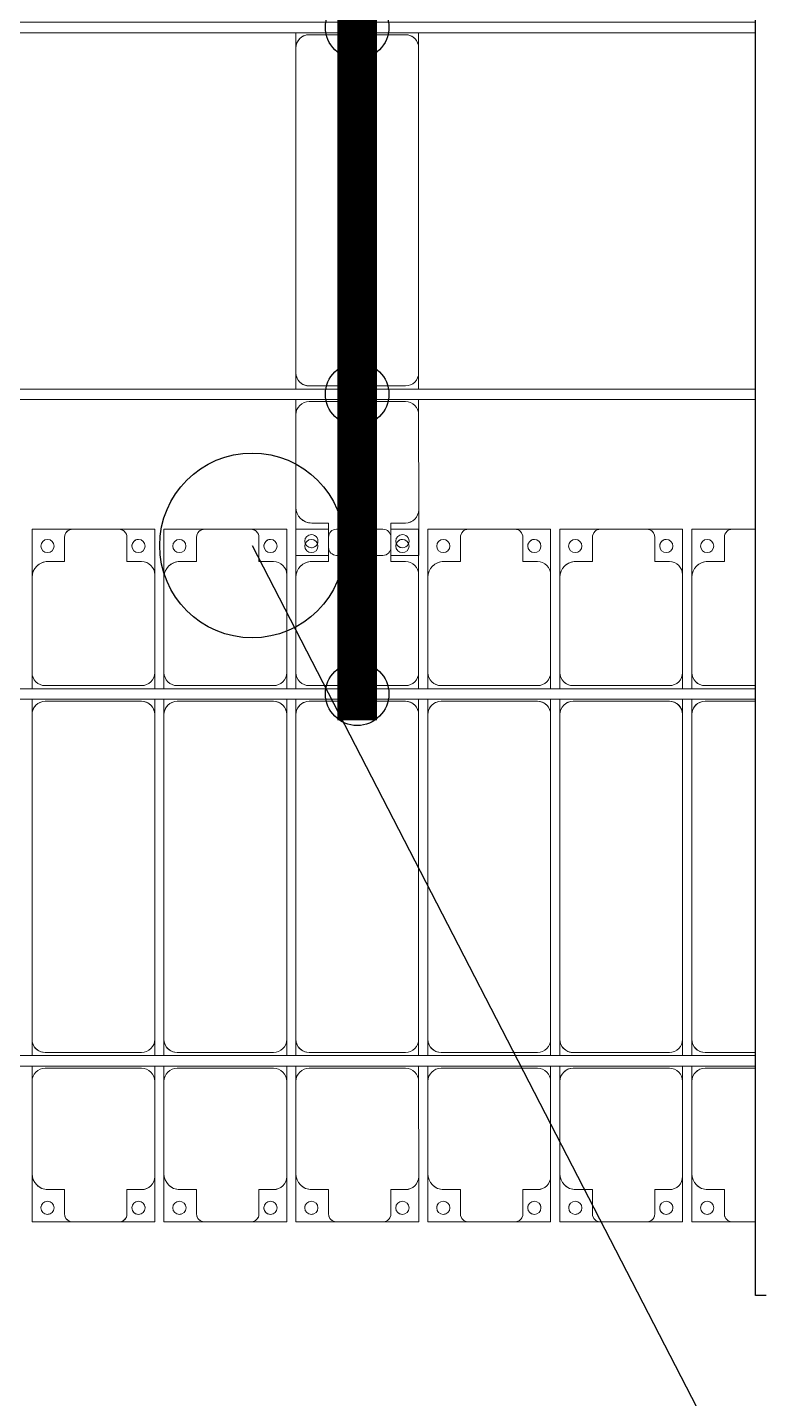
# Model space of a CAD drawing. Header units: millimetres. Extents: x -496478 to -186190, y -204059 to -87354.
# Drawn here: x -429991 to -427209, y -171388 to -166194 of the extents above; entities that cross this region are included whole.
import ezdxf

# ---------------------------------------------------------------- set-up
doc = ezdxf.new("R2010")
doc.units = ezdxf.units.MM
for name, color, linetype, lineweight in [('A-DETL-MBND', 5, 'Continuous', 9), ('A-GENM', 13, 'Continuous', 9), ('S-BEAM', 12, 'Continuous', 9)]:
    doc.layers.add(name, color=color, linetype=linetype, lineweight=lineweight)
for name, color, linetype in [('GC-BICH NEO', 6, 'Continuous'), ('GC-DAY NEO', 5, 'Continuous'), ('GC-HOP 40x60 GIA CUONG', 1, 'Continuous')]:
    doc.layers.add(name, color=color, linetype=linetype)

# ---------------------------------------------------------------- blocks, each defined once
blk = doc.blocks.new('Dải phao đi lại kèm đỡ invester - DẢI PHAO ĐI LẠI-18893-BỐ TRÍ KHUNG KẾT CẤU BÈ PIN 01')
at = {"layer": 'A-DETL-MBND', "color": 8}
for p, q in [((8758.4, 1312.2), (8911.8, 1312.2)), ((8758.4, 1129.7), (8758.4, 1312.2)), ((8911.8, 1312.2), (8758.4, 1312.2)), ((9088.2, 1312.2), (8911.8, 1312.2)), ((9088.2, 1312.2), (9223.4, 1312.2)), ((9223.4, 1312.2), (9088.2, 1312.2)), ((9223.4, 1312.2), (9223.4, 1139.7)), ((9258.4, 1312.2), (9411.8, 1312.2)), ((9258.4, 1129.7), (9258.4, 1312.2)), ((9411.8, 1312.2), (9258.4, 1312.2)), ((9588.2, 1312.2), (9411.8, 1312.2)), ((9588.2, 1312.2), (9723.4, 1312.2)), ((9723.4, 1312.2), (9588.2, 1312.2)), ((9723.4, 1312.2), (9723.4, 1139.7)), ((9758.4, 1312.2), (9881.8, 1312.2)), ((9758.4, 1129.7), (9758.4, 1312.2)), ((10088.2, 1312.2), (9911.8, 1312.2)), ((10118.2, 1312.2), (10223.4, 1312.2)), ((10223.4, 1312.2), (10223.4, 1139.7)), ((10258.4, 1312.2), (10411.8, 1312.2)), ((10258.4, 1129.7), (10258.4, 1312.2)), ((10411.8, 1312.2), (10258.4, 1312.2)), ((10588.2, 1312.2), (10411.8, 1312.2)), ((10588.2, 1312.2), (10723.4, 1312.2)), ((10723.4, 1312.2), (10588.2, 1312.2)), ((10723.4, 1312.2), (10723.4, 1139.7)), ((10758.4, 1312.2), (10911.8, 1312.2)), ((10758.4, 1129.7), (10758.4, 1312.2)), ((10911.8, 1312.2), (10758.4, 1312.2)), ((11088.2, 1312.2), (10911.8, 1312.2)), ((11088.2, 1312.2), (11223.4, 1312.2)), ((11223.4, 1312.2), (11088.2, 1312.2)), ((11223.4, 1312.2), (11223.4, 1139.7)), ((11258.4, 1312.2), (11411.8, 1312.2)), ((11258.4, 1129.7), (11258.4, 1312.2)), ((11411.8, 1312.2), (11258.4, 1312.2)), ((11500, 1312.2), (11411.8, 1312.2)), ((8881.8, 1282.2), (8881.8, 1189.7)), ((9118.2, 1189.7), (9118.2, 1282.2)), ((9381.8, 1282.2), (9381.8, 1189.7)), ((9618.2, 1189.7), (9618.2, 1282.2)), ((9881.8, 1282.2), (9881.8, 1189.7)), ((10118.2, 1189.7), (10118.2, 1282.2)), ((10381.8, 1282.2), (10381.8, 1189.7)), ((10618.2, 1189.7), (10618.2, 1282.2)), ((10881.8, 1282.2), (10881.8, 1189.7)), ((11118.2, 1189.7), (11118.2, 1282.2)), ((11381.8, 1282.2), (11381.8, 1189.7)), ((8881.8, 1189.7), (8818.4, 1189.7)), ((9173.4, 1189.7), (9118.2, 1189.7)), ((9381.8, 1189.7), (9318.4, 1189.7)), ((9673.4, 1189.7), (9618.2, 1189.7)), ((9881.8, 1189.7), (9818.4, 1189.7)), ((10173.4, 1189.7), (10118.2, 1189.7)), ((10381.8, 1189.7), (10318.4, 1189.7)), ((10673.4, 1189.7), (10618.2, 1189.7)), ((10881.8, 1189.7), (10818.4, 1189.7)), ((11173.4, 1189.7), (11118.2, 1189.7)), ((11381.8, 1189.7), (11318.4, 1189.7)), ((8758.4, 1129.7), (8758.4, 769.7)), ((9223.4, 769.7), (9223.4, 1139.7)), ((9258.4, 1129.7), (9258.4, 769.7)), ((9723.4, 769.7), (9723.4, 1139.7)), ((9758.4, 1129.7), (9758.4, 769.7)), ((10223.4, 769.7), (10223.4, 1139.7)), ((10258.4, 1129.7), (10258.4, 769.7)), ((10723.4, 769.7), (10723.4, 1139.7)), ((10758.4, 1129.7), (10758.4, 769.7)), ((11223.4, 769.7), (11223.4, 1139.7)), ((11258.4, 1129.7), (11258.4, 769.7)), ((8758.4, 708), (8758.4, 769.7)), ((9223.4, 769.7), (9223.4, 708)), ((9258.4, 708), (9258.4, 769.7)), ((9723.4, 769.7), (9723.4, 708)), ((9758.4, 708), (9758.4, 769.7)), ((10223.4, 769.7), (10223.4, 708)), ((10258.4, 708), (10258.4, 769.7)), ((10723.4, 769.7), (10723.4, 708)), ((10758.4, 708), (10758.4, 769.7)), ((11223.4, 769.7), (11223.4, 708)), ((11258.4, 708), (11258.4, 769.7)), ((8808.4, 719.7), (9173.4, 719.7)), ((9308.4, 719.7), (9673.4, 719.7)), ((9808.4, 719.7), (10173.4, 719.7)), ((10308.4, 719.7), (10673.4, 719.7)), ((10808.4, 719.7), (11173.4, 719.7)), ((11308.4, 719.7), (11500, 719.7)), ((8758.4, 610.3), (8758.4, 668)), ((9173.4, 660.3), (8808.4, 660.3)), ((9223.4, 668), (9223.4, 610.3)), ((9258.4, 610.3), (9258.4, 668)), ((9673.4, 660.3), (9308.4, 660.3)), ((9723.4, 668), (9723.4, 610.3)), ((9758.4, 610.3), (9758.4, 668)), ((10173.4, 660.3), (9808.4, 660.3)), ((10223.4, 668), (10223.4, 610.3)), ((10258.4, 610.3), (10258.4, 668)), ((10673.4, 660.3), (10308.4, 660.3)), ((10723.4, 668), (10723.4, 610.3)), ((10758.4, 610.3), (10758.4, 668)), ((11173.4, 660.3), (10808.4, 660.3)), ((11223.4, 668), (11223.4, 610.3)), ((11258.4, 610.3), (11258.4, 668)), ((11500, 660.3), (11308.4, 660.3)), ((8758.4, 610.3), (8758.4, -620.3)), ((9223.4, -620.3), (9223.4, 610.3)), ((9258.4, 610.3), (9258.4, -620.3)), ((9723.4, -620.3), (9723.4, 610.3)), ((9758.4, 610.3), (9758.4, -620.3)), ((10223.4, -620.3), (10223.4, 610.3)), ((10258.4, 610.3), (10258.4, -620.3)), ((10723.4, -620.3), (10723.4, 610.3)), ((10758.4, 610.3), (10758.4, -620.3)), ((11223.4, -620.3), (11223.4, 610.3)), ((11258.4, 610.3), (11258.4, -620.3)), ((8758.4, -682), (8758.4, -620.3)), ((9223.4, -620.3), (9223.4, -682)), ((9258.4, -682), (9258.4, -620.3)), ((9723.4, -620.3), (9723.4, -682)), ((9758.4, -682), (9758.4, -620.3)), ((10223.4, -620.3), (10223.4, -682)), ((10258.4, -682), (10258.4, -620.3)), ((10723.4, -620.3), (10723.4, -682)), ((10758.4, -682), (10758.4, -620.3)), ((11223.4, -620.3), (11223.4, -682)), ((11258.4, -682), (11258.4, -620.3)), ((8808.4, -670.3), (9173.4, -670.3)), ((9308.4, -670.3), (9673.4, -670.3)), ((9808.4, -670.3), (10173.4, -670.3)), ((10308.4, -670.3), (10673.4, -670.3)), ((10808.4, -670.3), (11173.4, -670.3)), ((11308.4, -670.3), (11500, -670.3)), ((8758.4, -779.7), (8758.4, -722)), ((9223.4, -722), (9223.4, -779.7)), ((9258.4, -779.7), (9258.4, -722)), ((9723.4, -722), (9723.4, -779.7)), ((9758.4, -779.7), (9758.4, -722)), ((10223.4, -722), (10223.4, -779.7)), ((10258.4, -779.7), (10258.4, -722)), ((10723.4, -722), (10723.4, -779.7)), ((10758.4, -779.7), (10758.4, -722)), ((11223.4, -722), (11223.4, -779.7)), ((11258.4, -779.7), (11258.4, -722)), ((9173.4, -729.7), (8808.4, -729.7)), ((9673.4, -729.7), (9308.4, -729.7)), ((10173.4, -729.7), (9808.4, -729.7)), ((10673.4, -729.7), (10308.4, -729.7)), ((11173.4, -729.7), (10808.4, -729.7)), ((11500, -729.7), (11308.4, -729.7)), ((8758.4, -779.7), (8758.4, -1129.7)), ((9223.4, -1139.7), (9223.4, -779.7)), ((9258.4, -779.7), (9258.4, -1129.7)), ((9723.4, -1139.7), (9723.4, -779.7)), ((9758.4, -779.7), (9758.4, -1129.7)), ((10223.4, -1139.7), (10223.4, -779.7)), ((10258.4, -779.7), (10258.4, -1129.7)), ((10723.4, -1139.7), (10723.4, -779.7)), ((10758.4, -779.7), (10758.4, -1129.7)), ((11223.4, -1139.7), (11223.4, -779.7)), ((11258.4, -779.7), (11258.4, -1129.7)), ((8758.4, -1312.2), (8758.4, -1129.7)), ((9223.4, -1139.7), (9223.4, -1312.2)), ((9258.4, -1312.2), (9258.4, -1129.7)), ((9723.4, -1139.7), (9723.4, -1312.2)), ((9758.4, -1312.2), (9758.4, -1129.7)), ((10223.4, -1139.7), (10223.4, -1312.2)), ((10258.4, -1312.2), (10258.4, -1129.7)), ((10723.4, -1139.7), (10723.4, -1312.2)), ((10758.4, -1312.2), (10758.4, -1129.7)), ((11223.4, -1139.7), (11223.4, -1312.2)), ((11258.4, -1312.2), (11258.4, -1129.7)), ((8818.4, -1189.7), (8881.8, -1189.7)), ((8881.8, -1189.7), (8881.8, -1282.2)), ((9118.2, -1282.2), (9118.2, -1189.7)), ((9118.2, -1189.7), (9173.4, -1189.7)), ((9318.4, -1189.7), (9381.8, -1189.7)), ((9381.8, -1189.7), (9381.8, -1282.2)), ((9618.2, -1282.2), (9618.2, -1189.7)), ((9618.2, -1189.7), (9673.4, -1189.7)), ((9818.4, -1189.7), (9881.8, -1189.7)), ((9881.8, -1189.7), (9881.8, -1282.2)), ((10118.2, -1282.2), (10118.2, -1189.7)), ((10118.2, -1189.7), (10173.4, -1189.7)), ((10318.4, -1189.7), (10381.8, -1189.7)), ((10381.8, -1189.7), (10381.8, -1282.2)), ((10618.2, -1282.2), (10618.2, -1189.7)), ((10618.2, -1189.7), (10673.4, -1189.7)), ((10818.4, -1189.7), (10881.8, -1189.7)), ((10881.8, -1189.7), (10881.8, -1282.2)), ((11118.2, -1282.2), (11118.2, -1189.7)), ((11118.2, -1189.7), (11173.4, -1189.7)), ((11318.4, -1189.7), (11381.8, -1189.7)), ((11381.8, -1189.7), (11381.8, -1282.2)), ((8911.8, -1312.2), (8758.4, -1312.2)), ((8758.4, -1312.2), (8911.8, -1312.2)), ((8911.8, -1312.2), (9088.2, -1312.2)), ((9223.4, -1312.2), (9088.2, -1312.2)), ((9088.2, -1312.2), (9223.4, -1312.2)), ((9411.8, -1312.2), (9258.4, -1312.2)), ((9258.4, -1312.2), (9411.8, -1312.2)), ((9411.8, -1312.2), (9588.2, -1312.2)), ((9723.4, -1312.2), (9588.2, -1312.2)), ((9588.2, -1312.2), (9723.4, -1312.2)), ((9911.8, -1312.2), (9758.4, -1312.2)), ((9758.4, -1312.2), (9911.8, -1312.2)), ((9911.8, -1312.2), (10088.2, -1312.2)), ((10223.4, -1312.2), (10088.2, -1312.2)), ((10088.2, -1312.2), (10223.4, -1312.2)), ((10411.8, -1312.2), (10258.4, -1312.2)), ((10258.4, -1312.2), (10411.8, -1312.2)), ((10411.8, -1312.2), (10588.2, -1312.2)), ((10723.4, -1312.2), (10588.2, -1312.2)), ((10588.2, -1312.2), (10723.4, -1312.2)), ((10911.8, -1312.2), (10758.4, -1312.2)), ((10758.4, -1312.2), (10911.8, -1312.2)), ((10911.8, -1312.2), (11088.2, -1312.2)), ((11223.4, -1312.2), (11088.2, -1312.2)), ((11088.2, -1312.2), (11223.4, -1312.2)), ((11411.8, -1312.2), (11258.4, -1312.2)), ((11258.4, -1312.2), (11411.8, -1312.2)), ((11411.8, -1312.2), (11500, -1312.2))]:
    blk.add_line(p, q, dxfattribs=at)
for centre, radius, start, end in [((8911.8, 1282.2), 30, 90, 180), ((8911.8, 1282.2), 30, 90, 165), ((8911.8, 1282.2), 30, 90, 105), ((8911.8, 1282.2), 30, 90, 105), ((9088.2, 1282.2), 30, 360, 90), ((9088.2, 1282.2), 30, 75, 90), ((9088.2, 1282.2), 30, 15, 90), ((9088.2, 1282.2), 30, 75, 90), ((9411.8, 1282.2), 30, 90, 180), ((9411.8, 1282.2), 30, 90, 165), ((9411.8, 1282.2), 30, 90, 105), ((9411.8, 1282.2), 30, 90, 105), ((9588.2, 1282.2), 30, 360, 90), ((9588.2, 1282.2), 30, 75, 90), ((9588.2, 1282.2), 30, 15, 90), ((9588.2, 1282.2), 30, 75, 90), ((9911.8, 1282.2), 30, 90, 180), ((10088.2, 1282.2), 30, 360, 90), ((10411.8, 1282.2), 30, 90, 180), ((10411.8, 1282.2), 30, 90, 165), ((10411.8, 1282.2), 30, 90, 105), ((10411.8, 1282.2), 30, 90, 105), ((10588.2, 1282.2), 30, 0, 90), ((10588.2, 1282.2), 30, 75, 90), ((10588.2, 1282.2), 30, 15, 90), ((10588.2, 1282.2), 30, 75, 90), ((10911.8, 1282.2), 30, 90, 180), ((10911.8, 1282.2), 30, 90, 165), ((10911.8, 1282.2), 30, 90, 105), ((10911.8, 1282.2), 30, 90, 105), ((11088.2, 1282.2), 30, 0, 90), ((11088.2, 1282.2), 30, 75, 90), ((11088.2, 1282.2), 30, 15, 90), ((11088.2, 1282.2), 30, 75, 90), ((11411.8, 1282.2), 30, 90, 180), ((11411.8, 1282.2), 30, 90, 165), ((11411.8, 1282.2), 30, 90, 105), ((11411.8, 1282.2), 30, 90, 105), ((8816.8, 1248.6), 25, 90, 270), ((8816.8, 1248.6), 25, 270, 90), ((9161.8, 1248.6), 25, 90, 270), ((9161.8, 1248.6), 25, 150, 180), ((9161.8, 1248.6), 25, 120, 135), ((9161.8, 1248.6), 25, 90, 105), ((9161.8, 1248.6), 25, 270, 90), ((9316.8, 1248.6), 25, 90, 270), ((9316.8, 1248.6), 25, 270, 90), ((9661.8, 1248.6), 25, 90, 270), ((9661.8, 1248.6), 25, 150, 180), ((9661.8, 1248.6), 25, 120, 135), ((9661.8, 1248.6), 25, 90, 105), ((9661.8, 1248.6), 25, 270, 90), ((9816.8, 1248.6), 25, 90, 270), ((9816.8, 1248.6), 25, 270, 90), ((10161.8, 1248.6), 25, 90, 270), ((10161.8, 1248.6), 25, 150, 180), ((10161.8, 1248.6), 25, 120, 135), ((10161.8, 1248.6), 25, 90, 105), ((10161.8, 1248.6), 25, 270, 90), ((10316.8, 1248.6), 25, 90, 270), ((10316.8, 1248.6), 25, 270, 90), ((10661.8, 1248.6), 25, 90, 270), ((10661.8, 1248.6), 25, 150, 180), ((10661.8, 1248.6), 25, 120, 135), ((10661.8, 1248.6), 25, 90, 105), ((10661.8, 1248.6), 25, 270, 90), ((10816.8, 1248.6), 25, 90, 270), ((10816.8, 1248.6), 25, 270, 90), ((11161.8, 1248.6), 25, 90, 270), ((11161.8, 1248.6), 25, 150, 180), ((11161.8, 1248.6), 25, 120, 135), ((11161.8, 1248.6), 25, 90, 105), ((11161.8, 1248.6), 25, 270, 90), ((11316.8, 1248.6), 25, 90, 270), ((11316.8, 1248.6), 25, 270, 90), ((8818.4, 1129.7), 60, 90, 180), ((8818.4, 1129.7), 60, 90, 135), ((9173.4, 1139.7), 50, 0, 90), ((9173.4, 1139.7), 50, 45, 90), ((9318.4, 1129.7), 60, 90, 180), ((9318.4, 1129.7), 60, 90, 135), ((9673.4, 1139.7), 50, 0, 90), ((9673.4, 1139.7), 50, 45, 90), ((9818.4, 1129.7), 60, 90, 180), ((9818.4, 1129.7), 60, 90, 135), ((10173.4, 1139.7), 50, 0, 90), ((10173.4, 1139.7), 50, 45, 90), ((10318.4, 1129.7), 60, 90, 180), ((10318.4, 1129.7), 60, 90, 135), ((10673.4, 1139.7), 50, 0, 90), ((10673.4, 1139.7), 50, 45, 90), ((10818.4, 1129.7), 60, 90, 180), ((10818.4, 1129.7), 60, 90, 133.5457), ((11173.4, 1139.7), 50, 0, 90), ((11173.4, 1139.7), 50, 45, 90), ((11318.4, 1129.7), 60, 90, 180), ((11318.4, 1129.7), 60, 90, 135), ((8808.4, 769.7), 50, 180, 270), ((8808.4, 769.7), 50, 225, 270), ((9173.4, 769.7), 50, 270, 0), ((9173.4, 769.7), 50, 270, 315), ((9308.4, 769.7), 50, 180, 270), ((9308.4, 769.7), 50, 225, 270), ((9673.4, 769.7), 50, 270, 0), ((9673.4, 769.7), 50, 270, 315), ((9808.4, 769.7), 50, 180, 270), ((9808.4, 769.7), 50, 225, 270), ((10173.4, 769.7), 50, 270, 360), ((10173.4, 769.7), 50, 270, 315), ((10308.4, 769.7), 50, 180, 270), ((10308.4, 769.7), 50, 225, 270), ((10673.4, 769.7), 50, 270, 0), ((10673.4, 769.7), 50, 270, 315), ((10808.4, 769.7), 50, 180, 270), ((10808.4, 769.7), 50, 230.9793, 270), ((11173.4, 769.7), 50, 270, 0), ((11173.4, 769.7), 50, 270, 315), ((11308.4, 769.7), 50, 180, 270), ((11308.4, 769.7), 50, 225, 270), ((8808.4, 610.3), 50, 90, 180), ((8808.4, 610.3), 50, 105, 180), ((9173.4, 610.3), 50, 360, 90), ((9173.4, 610.3), 50, 15, 90), ((9308.4, 610.3), 50, 90, 180), ((9308.4, 610.3), 50, 105, 180), ((9673.4, 610.3), 50, 360, 90), ((9673.4, 610.3), 50, 15, 90), ((9808.4, 610.3), 50, 90, 180), ((9808.4, 610.3), 50, 105, 180), ((10173.4, 610.3), 50, 360, 90), ((10173.4, 610.3), 50, 15, 90), ((10308.4, 610.3), 50, 90, 180), ((10308.4, 610.3), 50, 105, 180), ((10673.4, 610.3), 50, 360, 90), ((10673.4, 610.3), 50, 15, 90), ((10808.4, 610.3), 50, 90, 180), ((10808.4, 610.3), 50, 135, 180), ((10808.4, 610.3), 50, 105, 120), ((11173.4, 610.3), 50, 360, 90), ((11173.4, 610.3), 50, 15, 90), ((11308.4, 610.3), 50, 90, 180), ((11308.4, 610.3), 50, 105, 180), ((8808.4, -620.3), 50, 180, 270), ((9173.4, -620.3), 50, 270, 0), ((9173.4, -620.3), 50, 270, 0), ((9308.4, -620.3), 50, 180, 270), ((9673.4, -620.3), 50, 270, 360), ((9673.4, -620.3), 50, 270, 360), ((9808.4, -620.3), 50, 180, 270), ((10173.4, -620.3), 50, 270, 0), ((10173.4, -620.3), 50, 270, 0), ((10308.4, -620.3), 50, 180, 270), ((10673.4, -620.3), 50, 270, 0), ((10673.4, -620.3), 50, 270, 0), ((10808.4, -620.3), 50, 180, 270), ((11173.4, -620.3), 50, 270, 0), ((11173.4, -620.3), 50, 270, 0), ((11308.4, -620.3), 50, 180, 270), ((8808.4, -620.3), 50, 195, 270), ((9308.4, -620.3), 50, 195, 270), ((9808.4, -620.3), 50, 195, 270), ((10308.4, -620.3), 50, 195, 270), ((10808.4, -620.3), 50, 195, 230.9526), ((10808.4, -620.3), 50, 240, 270), ((11308.4, -620.3), 50, 195, 270), ((8808.4, -779.7), 50, 90, 180), ((8808.4, -779.7), 50, 90, 135), ((9173.4, -779.7), 50, 360, 90), ((9173.4, -779.7), 50, 45, 90), ((9308.4, -779.7), 50, 90, 180), ((9308.4, -779.7), 50, 90, 135), ((9673.4, -779.7), 50, 360, 90), ((9673.4, -779.7), 50, 45, 90), ((9808.4, -779.7), 50, 90, 180), ((9808.4, -779.7), 50, 90, 135), ((10173.4, -779.7), 50, 360, 90), ((10173.4, -779.7), 50, 45, 90), ((10308.4, -779.7), 50, 90, 180), ((10308.4, -779.7), 50, 90, 135), ((10673.4, -779.7), 50, 0, 90), ((10673.4, -779.7), 50, 45, 90), ((10808.4, -779.7), 50, 90, 180), ((10808.4, -779.7), 50, 90, 129.049), ((11173.4, -779.7), 50, 360, 90), ((11173.4, -779.7), 50, 45, 90), ((11308.4, -779.7), 50, 90, 180), ((11308.4, -779.7), 50, 90, 135), ((8818.4, -1129.7), 60, 180, 270), ((9173.4, -1139.7), 50, 270, 360), ((9318.4, -1129.7), 60, 180, 270), ((9673.4, -1139.7), 50, 270, 360), ((9818.4, -1129.7), 60, 180, 270), ((10173.4, -1139.7), 50, 270, 360), ((10318.4, -1129.7), 60, 180, 270), ((10673.4, -1139.7), 50, 270, 360), ((10818.4, -1129.7), 60, 180, 270), ((11173.4, -1139.7), 50, 270, 0), ((11318.4, -1129.7), 60, 180, 270), ((8818.4, -1129.7), 60, 225, 270), ((9173.4, -1139.7), 50, 270, 315), ((9318.4, -1129.7), 60, 225, 270), ((9673.4, -1139.7), 50, 270, 315), ((9818.4, -1129.7), 60, 225, 270), ((10173.4, -1139.7), 50, 270, 315), ((10318.4, -1129.7), 60, 225, 270), ((10673.4, -1139.7), 50, 270, 315), ((10818.4, -1129.7), 60, 226.4168, 270), ((11173.4, -1139.7), 50, 270, 315), ((11318.4, -1129.7), 60, 225, 270), ((8816.8, -1258.6), 25, 90, 270), ((8816.8, -1258.6), 25, 270, 90), ((9161.8, -1258.6), 25, 90, 270), ((9161.8, -1258.6), 25, 270, 90), ((9316.8, -1258.6), 25, 90, 270), ((9316.8, -1258.6), 25, 270, 90), ((9661.8, -1258.6), 25, 90, 270), ((9661.8, -1258.6), 25, 270, 90), ((9816.8, -1258.6), 25, 90, 270), ((9816.8, -1258.6), 25, 270, 90), ((10161.8, -1258.6), 25, 90, 270), ((10161.8, -1258.6), 25, 270, 90), ((10316.8, -1258.6), 25, 90, 270), ((10316.8, -1258.6), 25, 270, 90), ((10661.8, -1258.6), 25, 90, 270), ((10661.8, -1258.6), 25, 270, 90), ((10816.8, -1258.6), 25, 90, 270), ((10816.8, -1258.6), 25, 270, 90), ((11161.8, -1258.6), 25, 90, 270), ((11161.8, -1258.6), 25, 270, 90), ((11316.8, -1258.6), 25, 90, 270), ((11316.8, -1258.6), 25, 270, 90), ((8816.8, -1258.6), 25, 165, 180), ((8816.8, -1258.6), 25, 270, 285), ((8911.8, -1282.2), 30, 180, 270), ((8911.8, -1282.2), 30, 195, 270), ((9088.2, -1282.2), 30, 270, 0), ((9088.2, -1282.2), 30, 270, 345), ((9088.2, -1282.2), 30, 315, 330), ((9088.2, -1282.2), 30, 315, 330), ((9161.8, -1258.6), 25, 165, 270), ((9161.8, -1258.6), 25, 0, 15), ((9316.8, -1258.6), 25, 165, 180), ((9316.8, -1258.6), 25, 270, 285), ((9411.8, -1282.2), 30, 180, 270), ((9411.8, -1282.2), 30, 195, 270), ((9588.2, -1282.2), 30, 270, 0), ((9588.2, -1282.2), 30, 270, 345), ((9588.2, -1282.2), 30, 315, 330), ((9588.2, -1282.2), 30, 315, 330), ((9661.8, -1258.6), 25, 165, 270), ((9661.8, -1258.6), 25, 0, 15), ((9816.8, -1258.6), 25, 165, 180), ((9816.8, -1258.6), 25, 270, 285), ((9911.8, -1282.2), 30, 180, 270), ((9911.8, -1282.2), 30, 195, 270), ((10088.2, -1282.2), 30, 270, 0), ((10088.2, -1282.2), 30, 270, 345), ((10088.2, -1282.2), 30, 315, 330), ((10088.2, -1282.2), 30, 315, 330), ((10161.8, -1258.6), 25, 165, 270), ((10161.8, -1258.6), 25, 360, 15), ((10316.8, -1258.6), 25, 165, 180), ((10316.8, -1258.6), 25, 270, 285), ((10411.8, -1282.2), 30, 180, 270), ((10411.8, -1282.2), 30, 195, 270), ((10588.2, -1282.2), 30, 270, 0), ((10588.2, -1282.2), 30, 270, 345), ((10588.2, -1282.2), 30, 315, 330), ((10588.2, -1282.2), 30, 315, 330), ((10661.8, -1258.6), 25, 165, 270), ((10661.8, -1258.6), 25, 0, 15), ((10816.8, -1258.6), 25, 165, 180), ((10816.8, -1258.6), 25, 270, 285), ((10911.8, -1282.2), 30, 180, 270), ((10911.8, -1282.2), 30, 195, 270), ((11088.2, -1282.2), 30, 270, 0), ((11088.2, -1282.2), 30, 270, 345), ((11088.2, -1282.2), 30, 315, 330), ((11088.2, -1282.2), 30, 315, 330), ((11161.8, -1258.6), 25, 165, 270), ((11161.8, -1258.6), 25, 0, 15), ((11316.8, -1258.6), 25, 165, 180), ((11316.8, -1258.6), 25, 270, 285), ((11411.8, -1282.2), 30, 180, 270), ((11411.8, -1282.2), 30, 195, 270), ((8911.8, -1282.2), 30, 255, 270), ((8911.8, -1282.2), 30, 255, 270), ((9088.2, -1282.2), 30, 270, 285), ((9088.2, -1282.2), 30, 270, 285), ((9411.8, -1282.2), 30, 255, 270), ((9411.8, -1282.2), 30, 255, 270), ((9588.2, -1282.2), 30, 270, 285), ((9588.2, -1282.2), 30, 270, 285), ((9911.8, -1282.2), 30, 255, 270), ((9911.8, -1282.2), 30, 255, 270), ((10088.2, -1282.2), 30, 270, 285), ((10088.2, -1282.2), 30, 270, 285), ((10411.8, -1282.2), 30, 255, 270), ((10411.8, -1282.2), 30, 255, 270), ((10588.2, -1282.2), 30, 270, 285), ((10588.2, -1282.2), 30, 270, 285), ((10911.8, -1282.2), 30, 255, 270), ((10911.8, -1282.2), 30, 255, 270), ((11088.2, -1282.2), 30, 270, 285), ((11088.2, -1282.2), 30, 270, 285), ((11411.8, -1282.2), 30, 255, 270), ((11411.8, -1282.2), 30, 255, 270)]:
    blk.add_arc(centre, radius, start, end, dxfattribs=at)
blk = doc.blocks.new('Dai phao do pin - DẢI PHAO ĐỠ PIN-V6-BỐ TRÍ KHUNG KẾT CẤU BÈ PIN 01')
at = {"layer": 'A-DETL-MBND', "color": 8}
for p, q in [((-1312.2, 241.6), (-1129.7, 241.6)), ((-1312.2, 118.2), (-1312.2, 241.6)), ((-779.7, 241.6), (-1129.7, 241.6)), ((-779.7, 241.6), (-722, 241.6)), ((-682, 241.6), (-620.3, 241.6)), ((610.3, 241.6), (-620.3, 241.6)), ((610.3, 241.6), (668, 241.6)), ((-1189.7, 181.6), (-1189.7, 118.2)), ((-729.7, -173.4), (-729.7, 191.6)), ((-670.3, 191.6), (-670.3, -173.4)), ((660.3, -173.4), (660.3, 191.6)), ((-1189.7, 118.2), (-1282.2, 118.2)), ((-1312.2, 88.2), (-1312.2, -88.2)), ((-1312.2, -223.4), (-1312.2, -118.2)), ((-1282.2, -118.2), (-1189.7, -118.2)), ((-1189.7, -118.2), (-1189.7, -173.4)), ((-1139.7, -223.4), (-1312.2, -223.4)), ((-1139.7, -223.4), (-779.7, -223.4)), ((-722, -223.4), (-779.7, -223.4)), ((-620.3, -223.4), (-682, -223.4)), ((-620.3, -223.4), (610.3, -223.4)), ((668, -223.4), (610.3, -223.4))]:
    blk.add_line(p, q, dxfattribs=at)
for centre, radius, start, end in [((-1258.6, 183.2), 25, 0, 180), ((-1129.7, 181.6), 60, 90, 180), ((-1129.7, 181.6), 60, 135, 180), ((-779.7, 191.6), 50, 360, 90), ((-779.7, 191.6), 50, 360, 45), ((-620.3, 191.6), 50, 90, 180), ((-620.3, 191.6), 50, 105, 180), ((610.3, 191.6), 50, 360, 90), ((610.3, 191.6), 50, 15, 90), ((-1258.6, 183.2), 25, 180, 0), ((-1258.6, 183.2), 25, 180, 195), ((-1282.2, 88.2), 30, 90, 180), ((-1282.2, -88.2), 30, 180, 270), ((-1258.6, -161.8), 25, 0, 180), ((-1258.6, -161.8), 25, 105, 180), ((-1258.6, -161.8), 25, 180, 0), ((-1139.7, -173.4), 50, 180, 270), ((-1139.7, -173.4), 50, 180, 225), ((-779.7, -173.4), 50, 270, 360), ((-779.7, -173.4), 50, 315, 360), ((-620.3, -173.4), 50, 180, 270), ((-620.3, -173.4), 50, 180, 270), ((610.3, -173.4), 50, 270, 360), ((610.3, -173.4), 50, 285, 360)]:
    blk.add_arc(centre, radius, start, end, dxfattribs=at)
blk = doc.blocks.new('Dầm C52 - Dầm C52-V86-BỐ TRÍ KHUNG KẾT CẤU BÈ PIN 01')
at = {"layer": 'S-BEAM', "color": 1}
for p, q in [((37389.1, 20), (43349.1, 20)), ((43349.1, -20), (37389.1, -20))]:
    blk.add_line(p, q, dxfattribs=at)
blk = doc.blocks.new('Dầm C52 - Hộp 40x60-24147-BỐ TRÍ KHUNG KẾT CẤU BÈ PIN 01')
at = {"layer": 'S-BEAM', "color": 3, "lineweight": 25}
for p, q in [((-37857.1, -20), (-37857.1, 20)), ((-37857.1, 20), (37857.1, 20))]:
    blk.add_line(p, q, dxfattribs=at)
blk = doc.blocks.new('HOBANMONG_BEPIN 1_rvt-1-BỐ TRÍ KHUNG KẾT CẤU BÈ PIN 01')
at = {"layer": 'A-GENM', "lineweight": 9}
for name, p, rotation in [('Dai phao do pin - DẢI PHAO ĐỠ PIN-V6-BỐ TRÍ KHUNG KẾT CẤU BÈ PIN 01', (-428731.7, -166881.5), 90.00075860989342), ('Dải phao đi lại kèm đỡ invester - DẢI PHAO ĐI LẠI-18893-BỐ TRÍ KHUNG KẾT CẤU BÈ PIN 01', (-438731.7, -169407.1), 0.0007586099545854)]:
    blk.add_blockref(name, p, dxfattribs=dict(at, rotation=rotation))
at = {"layer": 'S-BEAM', "lineweight": 9}
for name, p, rotation in [('Dầm C52 - Hộp 40x60-24147-BỐ TRÍ KHUNG KẾT CẤU BÈ PIN 01', (-427212.2, -133140.8), 90.00075860989166), ('Dầm C52 - Dầm C52-V86-BỐ TRÍ KHUNG KẾT CẤU BÈ PIN 01', (-389842.6, -166193), 180.0007586094741), ('Dầm C52 - Dầm C52-V86-BỐ TRÍ KHUNG KẾT CẤU BÈ PIN 01', (-389842.6, -167583), 180.0007586094741), ('Dầm C52 - Dầm C52-V86-BỐ TRÍ KHUNG KẾT CẤU BÈ PIN 01', (-389842.6, -168718.4), 180.0007586094741), ('Dầm C52 - Dầm C52-V86-BỐ TRÍ KHUNG KẾT CẤU BÈ PIN 01', (-389842.5, -170108.4), 180.0007586094741)]:
    blk.add_blockref(name, p, dxfattribs=dict(at, rotation=rotation))

msp = doc.modelspace()

# ---------------------------------------------------------------- linework, layer by layer
at = {"layer": 'GC-BICH NEO'}
msp.add_circle((-429139.3, -168156.2), 350, dxfattribs=at)
at = {"layer": 'GC-DAY NEO'}
msp.add_line((-429139.3, -168156.2), (-425470.6, -175265.4), dxfattribs=at)
at = {"layer": 'GC-HOP 40x60 GIA CUONG', "const_width": 150}
msp.add_lwpolyline([(-428741.3, -168818.4), (-428741.3, -153818.4)], dxfattribs=at)
at = {"layer": 'GC-HOP 40x60 GIA CUONG'}
for centre in [(-428741.3, -166193), (-428741.3, -167583), (-428741.3, -168718.4)]:
    msp.add_circle(centre, 120, dxfattribs=at)

# ---------------------------------------------------------------- block references
at = {"lineweight": 5}
msp.add_blockref('HOBANMONG_BEPIN 1_rvt-1-BỐ TRÍ KHUNG KẾT CẤU BÈ PIN 01', (0, 0), dxfattribs=at)

doc.saveas('drawing.dxf')
